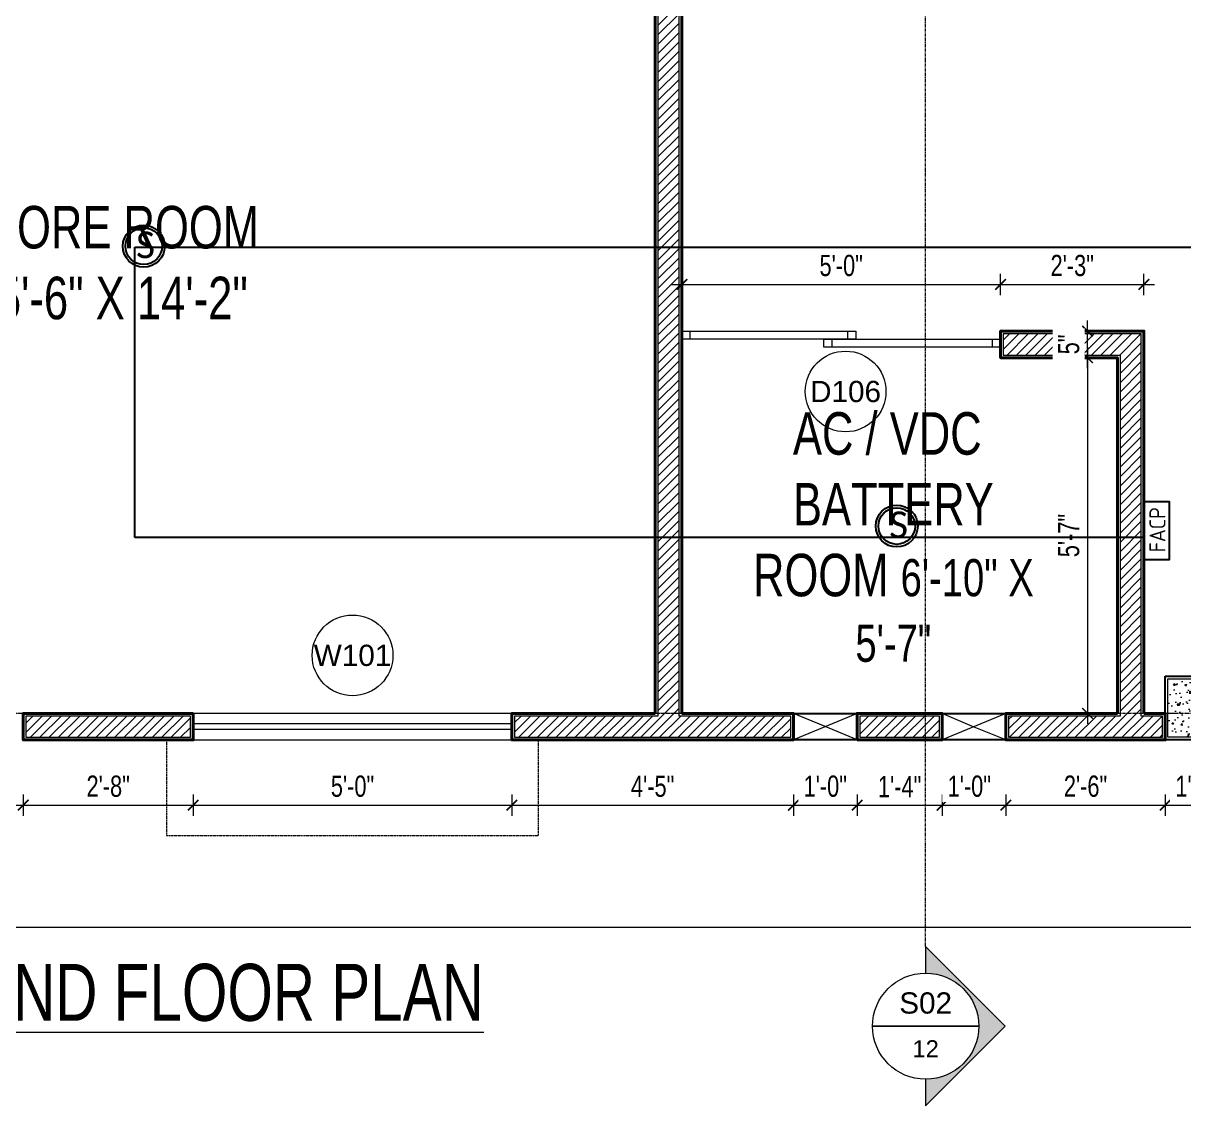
# Model space of a CAD drawing. Header units: inches. Extents: x 985 to 11353, y 526 to 2181.
# Drawn here: x 6624.7 to 6843.2, y 1357.4 to 1561.3 of the extents above; entities that cross this region are included whole.
import ezdxf
from ezdxf.enums import TextEntityAlignment as Align

# ---------------------------------------------------------------- set-up
doc = ezdxf.new("R2010")
doc.units = ezdxf.units.IN
doc.header["$MEASUREMENT"] = 0
for name, pattern in [('ACAD_ISO12W100', [21, 12, -3, 0, -3, 0, -3]), ('DASH', [0.35, 0.25, -0.1]), ('PHANTOMX2', [5, 2.5, -0.5, 0.5, -0.5, 0.5, -0.5])]:
    doc.linetypes.add(name, pattern=pattern)
for name, color, linetype, lineweight in [('COLUMN', 1, 'Continuous', 25), ('dim', 6, 'Continuous', 15), ('Dimension', 22, 'Continuous', 13), ('Elevation Marker', 252, 'Continuous', 15), ('Glass', 5, 'Continuous', 9), ('grid', 9, 'Continuous', 13), ('HACTH', 8, 'Continuous', 9), ('I-DOOR-IDEN-N', 7, 'Continuous', 15), ('Plaster Line', 5, 'Continuous', 15), ('Sunshed', 5, 'Continuous', 15), ('Text-01', 253, 'Continuous', 15), ('wall 05', 3, 'Continuous', 40), ('WINDOW', 140, 'Continuous', 9)]:
    doc.layers.add(name, color=color, linetype=linetype, lineweight=lineweight)
for name, color, linetype in [('CONTROL PANEL', 1, 'Continuous'), ('FREE-TEXT', 7, 'Continuous'), ('smoke detector', 1, 'Continuous'), ('Text', 7, 'Continuous'), ('zone wiring', 5, 'Continuous')]:
    doc.layers.add(name, color=color, linetype=linetype)
doc.styles.add('Arial', font='arial.ttf')
doc.styles.get("Standard").update_dxf_attribs({"font": 'isocp3.shx'})
doc.styles.add('Swiss721', font='swisscl.ttf')
doc.dimstyles.new('DIM08', dxfattribs={"dimtxt": 8, "dimasz": 4, "dimexe": 4, "dimexo": 0, "dimgap": 3, "dimtad": 1, "dimdec": 1, "dimzin": 3, "dimdsep": 46, "dimlunit": 4, "dimtxsty": 'Swiss721', "dimblk": 'ARCHTICK', "dimcen": 0, "dimdle": 4, "dimclrd": 256, "dimclre": 256, "dimclrt": 256, "dimadec": 0, "dimazin": 0, "dimtfac": 1, "dimtdec": 1, "dimtofl": 0, "dimtmove": 0, "dimatfit": 3, "dimldrblk": 'ARCHTICK', "dimfxl": 4, "dimfxlon": 1, "dimtfill": 1, "dimtolj": 1, "dimtzin": 0, "dimlwd": 9, "dimlwe": 9, "dimarcsym": 0})
pattern_1 = [(45, (-115482.1609, -169903.1285), (-0.8838834765, 0.8838834765), [])]

# ---------------------------------------------------------------- blocks, each defined once
blk = doc.blocks.new('C 12X12')
at = {"layer": 'HACTH'}
h = blk.add_hatch(dxfattribs=at)
h.set_pattern_fill('AR-CONC', color=256, scale=0.5, style=0)
h.set_pattern_definition([(50, (0, 0), (3.58630091, -0.313760675), [0.375, -4.125]), (355, (0, 0), (-0.69375667, 3.76096067), [0.3, -3.3]), (100.4514, (0.299, -0.026), (2.89254691, 3.44719771), [0.31870095, -3.50571056]), (46.1842, (0, 1), (5.33620524, -0.82759507), [0.5625, -6.1875]), (96.6356, (0.4447, 0.931), (4.67331353, 4.87058935), [0.47805144, -5.258565]), (351.1842, (0, 1), (4.67330973, 4.870593), [0.45, -4.95]), (21, (0.5, 0.75), (2.98453526, -2.01309445), [0.375, -4.125]), (326, (0.5, 0.75), (1.21657666, 3.62575023), [0.3, -3.3]), (71.4514, (0.7487, 0.5822), (4.20111314, 1.61265248), [0.31870095, -3.50571056]), (37.5, (0, 0), (0.060799277, 1.66446927), [0, -3.26, 0, -3.35, 0, -3.3125]), (7.5, (0, 0), (1.315347687, 1.97205856), [0, -1.91, 0, -3.185, 0, -1.2625]), (327.5, (-1.115, 0), (2.66911218, -0.112774359), [0, -1.25, 0, -3.9, 0, -5.175]), (317.5, (-1.615, 0), (2.915930847, 0.50052491), [0, -1.625, 0, -2.59, 0, -3.675])])
h.paths.add_polyline_path([(88279, -6819.5), (88279, -6808.5), (88268, -6808.5), (88268, -6819.5)])
at = {"layer": 'COLUMN'}
blk.add_lwpolyline([(88267.5, -6808), (88279.5, -6808), (88279.5, -6820), (88267.5, -6820)], close=True, dxfattribs=at)
at = {"layer": 'Plaster Line'}
blk.add_lwpolyline([(88268, -6808.5), (88279, -6808.5), (88279, -6819.5), (88268, -6819.5)], close=True, dxfattribs=at)
blk = doc.blocks.new('_ArchTick')
at = {"color": 0, "linetype": 'ByBlock', "const_width": 0.15}
blk.add_lwpolyline([(-0.5, -0.5), (0.5, 0.5)], dxfattribs=at)
blk = doc.blocks.new('*D237')
at = {"layer": 'Defpoints', "color": 0, "transparency": 16777216}
for p in [(6808.69, 1512.07), (6748.69, 1503.28), (6808.69, 1501.78)]:
    blk.add_point(p, dxfattribs=at)
at = {"layer": 'Dimension', "lineweight": 9, "transparency": 16777216}
for p, q in [((6746.69, 1512.07), (6810.69, 1512.07)), ((6748.69, 1510.07), (6748.69, 1514.07)), ((6808.69, 1510.07), (6808.69, 1514.07))]:
    blk.add_line(p, q, dxfattribs=at)
at = {"layer": 'Dimension', "lineweight": 9, "transparency": 16777216, "xscale": 2, "yscale": 2, "zscale": 2, "rotation": 180}
blk.add_blockref('_ArchTick', (6748.69, 1512.07), dxfattribs=at)
at = {"layer": 'Dimension', "lineweight": 9, "transparency": 16777216, "xscale": 2, "yscale": 2, "zscale": 2}
blk.add_blockref('_ArchTick', (6808.69, 1512.07), dxfattribs=at)
at = {"layer": 'Dimension', "transparency": 16777216, "insert": (6778.69, 1515.62), "char_height": 4, "attachment_point": 5, "style": 'Swiss721', "bg_fill": 3, "box_fill_scale": 1.25, "bg_fill_color": 256, "bg_fill_true_color": 13158600, "bg_fill_transparency": 0}
blk.add_mtext('\\A1;5\'-0"', dxfattribs=at)
blk = doc.blocks.new('*D239')
at = {"layer": 'Defpoints', "color": 0, "transparency": 16777216}
for p in [(6552.69, 1426.28), (7221.69, 1426.28), (7221.69, 1390.99)]:
    blk.add_point(p, dxfattribs=at)
at = {"layer": 'Dimension', "lineweight": 9, "transparency": 16777216}
for p, q in [((6552.69, 1394.99), (6552.69, 1386.99)), ((7221.69, 1394.99), (7221.69, 1386.99)), ((6548.69, 1390.99), (7225.69, 1390.99))]:
    blk.add_line(p, q, dxfattribs=at)
at = {"layer": 'Dimension', "lineweight": 9, "transparency": 16777216, "xscale": 4, "yscale": 4, "zscale": 4, "rotation": 180}
blk.add_blockref('_ArchTick', (6552.69, 1390.99), dxfattribs=at)
at = {"layer": 'Dimension', "lineweight": 9, "transparency": 16777216, "xscale": 4, "yscale": 4, "zscale": 4}
blk.add_blockref('_ArchTick', (7221.69, 1390.99), dxfattribs=at)
at = {"layer": 'Dimension', "transparency": 16777216, "insert": (6887.44, 1398.08), "char_height": 8, "attachment_point": 5, "style": 'Swiss721', "bg_fill": 3, "box_fill_scale": 1.25, "bg_fill_color": 256, "bg_fill_true_color": 13158600, "bg_fill_transparency": 0}
blk.add_mtext('\\A1;55\'-9"', dxfattribs=at)
blk = doc.blocks.new('*D259')
at = {"layer": 'Defpoints', "color": 0, "transparency": 16777216}
for p in [(6612.69, 1426.28), (6624.69, 1426.28)]:
    blk.add_point(p, dxfattribs=at)
at = {"layer": 'Dimension', "lineweight": 9, "transparency": 16777216}
for p, q in [((6612.69, 1415.99), (6612.69, 1411.99)), ((6624.69, 1415.99), (6624.69, 1411.99)), ((6610.69, 1413.99), (6626.69, 1413.99))]:
    blk.add_line(p, q, dxfattribs=at)
at = {"layer": 'Dimension', "lineweight": 9, "transparency": 16777216, "xscale": 2, "yscale": 2, "zscale": 2, "rotation": 180}
blk.add_blockref('_ArchTick', (6612.69, 1413.99), dxfattribs=at)
at = {"layer": 'Dimension', "lineweight": 9, "transparency": 16777216, "xscale": 2, "yscale": 2, "zscale": 2}
blk.add_blockref('_ArchTick', (6624.69, 1413.99), dxfattribs=at)
at = {"layer": 'Dimension', "transparency": 16777216, "insert": (6618.69, 1417.54), "char_height": 4, "attachment_point": 5, "style": 'Swiss721', "bg_fill": 3, "box_fill_scale": 1.25, "bg_fill_color": 256, "bg_fill_true_color": 13158600, "bg_fill_transparency": 0}
blk.add_mtext('\\A1;1\'-0"', dxfattribs=at)
at = {"layer": 'Defpoints', "color": 0, "transparency": 16777216}
blk.add_point((6624.69, 1413.99), dxfattribs=at)
blk = doc.blocks.new('*D260')
at = {"layer": 'Defpoints', "color": 0, "transparency": 16777216}
for p in [(6624.69, 1426.28), (6656.69, 1426.28), (6656.69, 1413.99)]:
    blk.add_point(p, dxfattribs=at)
at = {"layer": 'Dimension', "lineweight": 9, "transparency": 16777216}
for p, q in [((6624.69, 1415.99), (6624.69, 1411.99)), ((6656.69, 1415.99), (6656.69, 1411.99)), ((6622.69, 1413.99), (6658.69, 1413.99))]:
    blk.add_line(p, q, dxfattribs=at)
at = {"layer": 'Dimension', "lineweight": 9, "transparency": 16777216, "xscale": 2, "yscale": 2, "zscale": 2, "rotation": 180}
blk.add_blockref('_ArchTick', (6624.69, 1413.99), dxfattribs=at)
at = {"layer": 'Dimension', "lineweight": 9, "transparency": 16777216, "xscale": 2, "yscale": 2, "zscale": 2}
blk.add_blockref('_ArchTick', (6656.69, 1413.99), dxfattribs=at)
at = {"layer": 'Dimension', "transparency": 16777216, "insert": (6640.69, 1417.54), "char_height": 4, "attachment_point": 5, "style": 'Swiss721', "bg_fill": 3, "box_fill_scale": 1.25, "bg_fill_color": 256, "bg_fill_true_color": 13158600, "bg_fill_transparency": 0}
blk.add_mtext('\\A1;2\'-8"', dxfattribs=at)
blk = doc.blocks.new('*D261')
at = {"layer": 'Defpoints', "color": 0, "transparency": 16777216}
for p in [(6656.69, 1426.28), (6716.69, 1426.28), (6716.69, 1413.99)]:
    blk.add_point(p, dxfattribs=at)
at = {"layer": 'Dimension', "lineweight": 9, "transparency": 16777216}
for p, q in [((6656.69, 1415.99), (6656.69, 1411.99)), ((6716.69, 1415.99), (6716.69, 1411.99)), ((6654.69, 1413.99), (6718.69, 1413.99))]:
    blk.add_line(p, q, dxfattribs=at)
at = {"layer": 'Dimension', "lineweight": 9, "transparency": 16777216, "xscale": 2, "yscale": 2, "zscale": 2, "rotation": 180}
blk.add_blockref('_ArchTick', (6656.69, 1413.99), dxfattribs=at)
at = {"layer": 'Dimension', "lineweight": 9, "transparency": 16777216, "xscale": 2, "yscale": 2, "zscale": 2}
blk.add_blockref('_ArchTick', (6716.69, 1413.99), dxfattribs=at)
at = {"layer": 'Dimension', "transparency": 16777216, "insert": (6686.69, 1417.54), "char_height": 4, "attachment_point": 5, "style": 'Swiss721', "bg_fill": 3, "box_fill_scale": 1.25, "bg_fill_color": 256, "bg_fill_true_color": 13158600, "bg_fill_transparency": 0}
blk.add_mtext('\\A1;5\'-0"', dxfattribs=at)
blk = doc.blocks.new('*D262')
at = {"layer": 'Defpoints', "color": 0, "transparency": 16777216}
for p in [(6716.69, 1426.28), (6769.69, 1426.28), (6769.69, 1413.99)]:
    blk.add_point(p, dxfattribs=at)
at = {"layer": 'Dimension', "lineweight": 9, "transparency": 16777216}
for p, q in [((6716.69, 1415.99), (6716.69, 1411.99)), ((6769.69, 1415.99), (6769.69, 1411.99)), ((6714.69, 1413.99), (6771.69, 1413.99))]:
    blk.add_line(p, q, dxfattribs=at)
at = {"layer": 'Dimension', "lineweight": 9, "transparency": 16777216, "xscale": 2, "yscale": 2, "zscale": 2, "rotation": 180}
blk.add_blockref('_ArchTick', (6716.69, 1413.99), dxfattribs=at)
at = {"layer": 'Dimension', "lineweight": 9, "transparency": 16777216, "xscale": 2, "yscale": 2, "zscale": 2}
blk.add_blockref('_ArchTick', (6769.69, 1413.99), dxfattribs=at)
at = {"layer": 'Dimension', "transparency": 16777216, "insert": (6743.19, 1417.53), "char_height": 4, "attachment_point": 5, "style": 'Swiss721', "bg_fill": 3, "box_fill_scale": 1.25, "bg_fill_color": 256, "bg_fill_true_color": 13158600, "bg_fill_transparency": 0}
blk.add_mtext('\\A1;4\'-5"', dxfattribs=at)
blk = doc.blocks.new('*D263')
at = {"layer": 'Defpoints', "color": 0, "transparency": 16777216}
for p in [(6769.69, 1426.28), (6781.69, 1426.28)]:
    blk.add_point(p, dxfattribs=at)
at = {"layer": 'Dimension', "lineweight": 9, "transparency": 16777216}
for p, q in [((6769.69, 1415.99), (6769.69, 1411.99)), ((6781.69, 1415.99), (6781.69, 1411.99)), ((6767.69, 1413.99), (6783.69, 1413.99))]:
    blk.add_line(p, q, dxfattribs=at)
at = {"layer": 'Dimension', "lineweight": 9, "transparency": 16777216, "xscale": 2, "yscale": 2, "zscale": 2, "rotation": 180}
blk.add_blockref('_ArchTick', (6769.69, 1413.99), dxfattribs=at)
at = {"layer": 'Dimension', "lineweight": 9, "transparency": 16777216, "xscale": 2, "yscale": 2, "zscale": 2}
blk.add_blockref('_ArchTick', (6781.69, 1413.99), dxfattribs=at)
at = {"layer": 'Dimension', "transparency": 16777216, "insert": (6775.69, 1417.54), "char_height": 4, "attachment_point": 5, "style": 'Swiss721', "bg_fill": 3, "box_fill_scale": 1.25, "bg_fill_color": 256, "bg_fill_true_color": 13158600, "bg_fill_transparency": 0}
blk.add_mtext('\\A1;1\'-0"', dxfattribs=at)
at = {"layer": 'Defpoints', "color": 0, "transparency": 16777216}
blk.add_point((6781.69, 1413.99), dxfattribs=at)
blk = doc.blocks.new('*D264')
at = {"layer": 'Defpoints', "color": 0, "transparency": 16777216}
for p in [(6781.69, 1426.28), (6797.69, 1426.28), (6797.69, 1413.99)]:
    blk.add_point(p, dxfattribs=at)
at = {"layer": 'Dimension', "lineweight": 9, "transparency": 16777216}
for p, q in [((6781.69, 1415.99), (6781.69, 1411.99)), ((6797.69, 1415.99), (6797.69, 1411.99)), ((6779.69, 1413.99), (6799.69, 1413.99))]:
    blk.add_line(p, q, dxfattribs=at)
at = {"layer": 'Dimension', "lineweight": 9, "transparency": 16777216, "xscale": 2, "yscale": 2, "zscale": 2, "rotation": 180}
blk.add_blockref('_ArchTick', (6781.69, 1413.99), dxfattribs=at)
at = {"layer": 'Dimension', "lineweight": 9, "transparency": 16777216, "xscale": 2, "yscale": 2, "zscale": 2}
blk.add_blockref('_ArchTick', (6797.69, 1413.99), dxfattribs=at)
at = {"layer": 'Dimension', "transparency": 16777216, "insert": (6789.69, 1417.49), "char_height": 4, "attachment_point": 5, "style": 'Swiss721', "bg_fill": 3, "box_fill_scale": 1.25, "bg_fill_color": 256, "bg_fill_true_color": 13158600, "bg_fill_transparency": 0}
blk.add_mtext('\\A1;1\'-4"', dxfattribs=at)
blk = doc.blocks.new('*D265')
at = {"layer": 'Defpoints', "color": 0, "transparency": 16777216}
for p in [(6797.69, 1426.28), (6809.69, 1426.28), (6809.69, 1413.99)]:
    blk.add_point(p, dxfattribs=at)
at = {"layer": 'Dimension', "lineweight": 9, "transparency": 16777216}
for p, q in [((6797.69, 1415.99), (6797.69, 1411.99)), ((6809.69, 1415.99), (6809.69, 1411.99)), ((6795.69, 1413.99), (6811.69, 1413.99))]:
    blk.add_line(p, q, dxfattribs=at)
at = {"layer": 'Dimension', "lineweight": 9, "transparency": 16777216, "xscale": 2, "yscale": 2, "zscale": 2, "rotation": 180}
blk.add_blockref('_ArchTick', (6797.69, 1413.99), dxfattribs=at)
at = {"layer": 'Dimension', "lineweight": 9, "transparency": 16777216, "xscale": 2, "yscale": 2, "zscale": 2}
blk.add_blockref('_ArchTick', (6809.69, 1413.99), dxfattribs=at)
at = {"layer": 'Dimension', "transparency": 16777216, "insert": (6802.81, 1417.54), "char_height": 4, "attachment_point": 5, "style": 'Swiss721', "bg_fill": 3, "box_fill_scale": 1.25, "bg_fill_color": 256, "bg_fill_true_color": 13158600, "bg_fill_transparency": 0}
blk.add_mtext('\\A1;1\'-0"', dxfattribs=at)
blk = doc.blocks.new('*D266')
at = {"layer": 'Defpoints', "color": 0, "transparency": 16777216}
for p in [(6809.69, 1426.28), (6839.69, 1426.28), (6839.69, 1413.99)]:
    blk.add_point(p, dxfattribs=at)
at = {"layer": 'Dimension', "lineweight": 9, "transparency": 16777216}
for p, q in [((6809.69, 1415.99), (6809.69, 1411.99)), ((6839.69, 1415.99), (6839.69, 1411.99)), ((6807.69, 1413.99), (6841.69, 1413.99))]:
    blk.add_line(p, q, dxfattribs=at)
at = {"layer": 'Dimension', "lineweight": 9, "transparency": 16777216, "xscale": 2, "yscale": 2, "zscale": 2, "rotation": 180}
blk.add_blockref('_ArchTick', (6809.69, 1413.99), dxfattribs=at)
at = {"layer": 'Dimension', "lineweight": 9, "transparency": 16777216, "xscale": 2, "yscale": 2, "zscale": 2}
blk.add_blockref('_ArchTick', (6839.69, 1413.99), dxfattribs=at)
at = {"layer": 'Dimension', "transparency": 16777216, "insert": (6824.69, 1417.54), "char_height": 4, "attachment_point": 5, "style": 'Swiss721', "bg_fill": 3, "box_fill_scale": 1.25, "bg_fill_color": 256, "bg_fill_true_color": 13158600, "bg_fill_transparency": 0}
blk.add_mtext('\\A1;2\'-6"', dxfattribs=at)
blk = doc.blocks.new('*D267')
at = {"layer": 'Defpoints', "color": 0, "transparency": 16777216}
for p in [(6839.69, 1426.28), (6851.69, 1426.28)]:
    blk.add_point(p, dxfattribs=at)
at = {"layer": 'Dimension', "lineweight": 9, "transparency": 16777216}
for p, q in [((6839.69, 1415.99), (6839.69, 1411.99)), ((6851.69, 1415.99), (6851.69, 1411.99)), ((6837.69, 1413.99), (6853.69, 1413.99))]:
    blk.add_line(p, q, dxfattribs=at)
at = {"layer": 'Dimension', "lineweight": 9, "transparency": 16777216, "xscale": 2, "yscale": 2, "zscale": 2, "rotation": 180}
blk.add_blockref('_ArchTick', (6839.69, 1413.99), dxfattribs=at)
at = {"layer": 'Dimension', "lineweight": 9, "transparency": 16777216, "xscale": 2, "yscale": 2, "zscale": 2}
blk.add_blockref('_ArchTick', (6851.69, 1413.99), dxfattribs=at)
at = {"layer": 'Dimension', "transparency": 16777216, "insert": (6845.69, 1417.54), "char_height": 4, "attachment_point": 5, "style": 'Swiss721', "bg_fill": 3, "box_fill_scale": 1.25, "bg_fill_color": 256, "bg_fill_true_color": 13158600, "bg_fill_transparency": 0}
blk.add_mtext('\\A1;1\'-0"', dxfattribs=at)
at = {"layer": 'Defpoints', "color": 0, "transparency": 16777216}
blk.add_point((6851.69, 1413.99), dxfattribs=at)
blk = doc.blocks.new('*D328')
at = {"layer": 'Defpoints', "color": 0, "transparency": 16777216}
for p in [(6835.69, 1512.07), (6808.69, 1501.78), (6835.69, 1503.28)]:
    blk.add_point(p, dxfattribs=at)
at = {"layer": 'Dimension', "lineweight": 9, "transparency": 16777216}
for p, q in [((6806.69, 1512.07), (6837.69, 1512.07)), ((6808.69, 1510.07), (6808.69, 1514.07)), ((6835.69, 1510.07), (6835.69, 1514.07))]:
    blk.add_line(p, q, dxfattribs=at)
at = {"layer": 'Dimension', "lineweight": 9, "transparency": 16777216, "xscale": 2, "yscale": 2, "zscale": 2, "rotation": 180}
blk.add_blockref('_ArchTick', (6808.69, 1512.07), dxfattribs=at)
at = {"layer": 'Dimension', "lineweight": 9, "transparency": 16777216, "xscale": 2, "yscale": 2, "zscale": 2}
blk.add_blockref('_ArchTick', (6835.69, 1512.07), dxfattribs=at)
at = {"layer": 'Dimension', "transparency": 16777216, "insert": (6822.19, 1515.62), "char_height": 4, "attachment_point": 5, "style": 'Swiss721', "bg_fill": 3, "box_fill_scale": 1.25, "bg_fill_color": 256, "bg_fill_true_color": 13158600, "bg_fill_transparency": 0}
blk.add_mtext('\\A1;2\'-3"', dxfattribs=at)
blk = doc.blocks.new('*D335')
at = {"layer": 'Defpoints', "color": 0, "transparency": 16777216}
for p in [(6830.69, 1498.28), (6825.07, 1431.28), (6830.69, 1431.28)]:
    blk.add_point(p, dxfattribs=at)
at = {"layer": 'Dimension', "lineweight": 9, "transparency": 16777216}
for p, q in [((6825.07, 1500.28), (6825.07, 1429.28)), ((6827.07, 1498.28), (6823.07, 1498.28)), ((6827.07, 1431.28), (6823.07, 1431.28))]:
    blk.add_line(p, q, dxfattribs=at)
at = {"layer": 'Dimension', "lineweight": 9, "transparency": 16777216, "xscale": 2, "yscale": 2, "zscale": 2}
for p, rotation in [((6825.07, 1498.28), 90), ((6825.07, 1431.28), 270)]:
    blk.add_blockref('_ArchTick', p, dxfattribs=dict(at, rotation=rotation))
at = {"layer": 'Dimension', "transparency": 16777216, "insert": (6821.53, 1464.78), "char_height": 4, "attachment_point": 5, "rotation": 90, "style": 'Swiss721', "bg_fill": 3, "box_fill_scale": 1.25, "bg_fill_color": 256, "bg_fill_true_color": 13158600, "bg_fill_transparency": 0}
blk.add_mtext('\\A1;5\'-7"', dxfattribs=at)
blk = doc.blocks.new('*D336')
at = {"layer": 'Defpoints', "color": 0, "transparency": 16777216}
for p in [(6832.97, 1503.28), (6830.69, 1498.28)]:
    blk.add_point(p, dxfattribs=at)
at = {"layer": 'Dimension', "lineweight": 9, "transparency": 16777216}
for p, q in [((6825.07, 1496.28), (6825.07, 1505.28)), ((6827.07, 1503.28), (6823.07, 1503.28)), ((6827.07, 1498.28), (6823.07, 1498.28))]:
    blk.add_line(p, q, dxfattribs=at)
at = {"layer": 'Dimension', "lineweight": 9, "transparency": 16777216, "xscale": 2, "yscale": 2, "zscale": 2}
for p, rotation in [((6825.07, 1503.28), 90), ((6825.07, 1498.28), 270)]:
    blk.add_blockref('_ArchTick', p, dxfattribs=dict(at, rotation=rotation))
at = {"layer": 'Dimension', "transparency": 16777216, "insert": (6821.53, 1500.78), "char_height": 4, "attachment_point": 5, "rotation": 90, "style": 'Swiss721', "bg_fill": 3, "box_fill_scale": 1.25, "bg_fill_color": 256, "bg_fill_true_color": 13158600, "bg_fill_transparency": 0}
blk.add_mtext('\\A1;5"', dxfattribs=at)
at = {"layer": 'Defpoints', "color": 0, "transparency": 16777216}
blk.add_point((6825.07, 1503.28), dxfattribs=at)
blk = doc.blocks.new('wall&door')
at = {"color": 0, "linetype": 'ByBlock', "lineweight": -2}
blk.add_circle((0, 0), 3.039, dxfattribs=at)
at = {"color": 0, "linetype": 'ByBlock', "lineweight": -2, "ltscale": 25.4, "style": 'Arial'}
blk.add_attdef('PT1', text='', height=1.6, dxfattribs=at).set_placement((0, 0), align=Align.MIDDLE_CENTER)
blk = doc.blocks.new('smoke detector')
at = {"layer": 'smoke detector'}
for radius in [3.95, 3.45]:
    blk.add_circle((331.62, 4109.64), radius, dxfattribs=at)
at = {"layer": 'smoke detector', "insert": (330.17, 4112.38), "char_height": 5, "attachment_point": 1}
blk.add_mtext_dynamic_manual_height_columns('{\\fCalibri|b0|i0|c0|p34;S}', width=5, gutter_width=1, heights=[0], dxfattribs=at)

msp = doc.modelspace()

# ---------------------------------------------------------------- hatches: boundary and pattern name
at = {"layer": 'HACTH'}
h = msp.add_hatch(dxfattribs=at)
h.set_pattern_fill('ANSI31', color=256, scale=10, style=0)
h.set_pattern_definition(pattern_1)
h.paths.add_polyline_path([(6748.19, 1430.78), (6748.19, 1601.78), (6836.19, 1601.78), (6836.19, 1605.78), (6744.19, 1605.78), (6744.19, 1430.78), (6717.19, 1430.78), (6717.19, 1426.78), (6769.19, 1426.78), (6769.19, 1430.78), (6748.69, 1430.78)])
h = msp.add_hatch(dxfattribs=at)
h.set_pattern_fill('ANSI31', color=256, scale=10, style=0)
h.set_pattern_definition(pattern_1)
h.paths.add_polyline_path([(6656.19, 1430.78), (6625.19, 1430.78), (6625.19, 1426.78), (6656.19, 1426.78)])
h = msp.add_hatch(dxfattribs=at)
h.set_pattern_fill('ANSI31', color=256, scale=10, style=0)
h.set_pattern_definition(pattern_1)
h.paths.add_polyline_path([(6782.19, 1426.78), (6797.19, 1426.78), (6797.19, 1430.78), (6782.19, 1430.78)])

# ---------------------------------------------------------------- linework, layer by layer
at = {"layer": 'CONTROL PANEL'}
msp.add_lwpolyline([(6835.69, 1460.17), (6835.69, 1471.17), (6840.43, 1471.17), (6840.43, 1460.17)], close=True, dxfattribs=at)
at = {"layer": 'Defpoints'}
for points in [[(6769.69, 1431.28), (6781.69, 1431.28), (6781.69, 1426.28), (6769.69, 1426.28)], [(6797.69, 1431.28), (6809.69, 1431.28), (6809.69, 1426.28), (6797.69, 1426.28)]]:
    msp.add_lwpolyline(points, close=True, dxfattribs=at)
at = {"layer": 'dim'}
for points in [[(6775.69, 1428.78), (6769.69, 1431.28), (6781.69, 1431.28), (6769.69, 1426.28), (6781.69, 1426.28), (6775.69, 1428.78)], [(6803.44, 1428.78), (6797.69, 1431.28), (6809.69, 1431.28), (6797.69, 1426.28), (6809.69, 1426.28), (6803.44, 1428.78)]]:
    msp.add_lwpolyline(points, dxfattribs=at)
at = {"layer": 'Elevation Marker', "linetype": 'ByBlock'}
for p, q in [((6804.59, 1372.36), (6784.59, 1372.36)), ((6784.59, 1372.36), (6804.59, 1372.36))]:
    msp.add_line(p, q, dxfattribs=at)
at = {"layer": 'Elevation Marker'}
for p in [(6809.59, 1372.36), (6794.59, 1362.36)]:
    msp.add_line(p, (6794.59, 1357.36), dxfattribs=at)
at = {"layer": 'Elevation Marker', "extrusion": (0, 0, -1)}
msp.add_ellipse((6794.59, 1372.36), major_axis=(-7.07, 7.07), ratio=1, start_param=5.497787, end_param=11.780972, dxfattribs=at)
at = {"layer": 'Glass', "ltscale": 10}
msp.add_lwpolyline([(6716.69, 1428.28), (6716.69, 1429.28), (6656.69, 1429.28), (6656.69, 1428.28)], close=True, dxfattribs=at)
at = {"layer": 'Plaster Line'}
for points in [[(6748.19, 1430.78), (6748.19, 1601.78), (6836.19, 1601.78), (6836.19, 1605.78), (6744.19, 1605.78), (6744.19, 1430.78)], [(6744.19, 1430.78), (6717.19, 1430.78), (6717.19, 1426.78), (6769.19, 1426.78), (6769.19, 1430.78), (6748.69, 1430.78)], [(6769.19, 1430.78), (6748.19, 1430.78)]]:
    msp.add_lwpolyline(points, dxfattribs=at)
for points in [[(6656.19, 1430.78), (6625.19, 1430.78), (6625.19, 1426.78), (6656.19, 1426.78)], [(6782.19, 1426.78), (6797.19, 1426.78), (6797.19, 1430.78), (6782.19, 1430.78)]]:
    msp.add_lwpolyline(points, close=True, dxfattribs=at)
at = {"layer": 'Sunshed', "linetype": 'DASH'}
msp.add_lwpolyline([(6651.69, 1426.28), (6651.69, 1408.28), (6721.69, 1408.28), (6721.69, 1426.28)], dxfattribs=at)
at = {"layer": 'wall 05'}
for points in [[(6748.69, 1431.28), (6748.69, 1431.28), (6748.69, 1601.28), (6836.69, 1601.28), (6836.69, 1606.28), (6743.69, 1606.28), (6743.69, 1431.28)], [(6743.69, 1431.28), (6716.69, 1431.28), (6716.69, 1426.28), (6769.69, 1426.28), (6769.69, 1431.28), (6748.69, 1431.28)], [(6743.69, 1426.28), (6769.69, 1426.28), (6769.69, 1431.28)], [(6835.69, 1431.28), (6839.69, 1431.28), (6839.69, 1426.28), (6809.69, 1426.28), (6809.69, 1431.28), (6830.69, 1431.28)]]:
    msp.add_lwpolyline(points, dxfattribs=at)
for points in [[(6656.69, 1431.28), (6624.69, 1431.28), (6624.69, 1426.28), (6656.69, 1426.28)], [(6781.69, 1426.28), (6797.69, 1426.28), (6797.69, 1431.28), (6781.69, 1431.28)]]:
    msp.add_lwpolyline(points, close=True, dxfattribs=at)
at = {"layer": 'WINDOW'}
for points in [[(6748.69, 1503.28), (6750.19, 1503.28), (6750.19, 1501.78), (6748.69, 1501.78)], [(6748.69, 1503.28), (6781.44, 1503.28), (6781.44, 1501.78), (6748.69, 1501.78)], [(6775.44, 1501.78), (6776.94, 1501.78), (6776.94, 1500.28), (6775.44, 1500.28)], [(6808.69, 1500.28), (6775.44, 1500.28), (6775.44, 1501.78), (6808.69, 1501.78)], [(6779.94, 1503.28), (6781.44, 1503.28), (6781.44, 1501.78), (6779.94, 1501.78)], [(6807.19, 1501.78), (6808.69, 1501.78), (6808.69, 1500.28), (6807.19, 1500.28)]]:
    msp.add_lwpolyline(points, close=True, dxfattribs=at)
at = {"layer": 'WINDOW', "ltscale": 10}
msp.add_lwpolyline([(6716.69, 1426.28), (6716.69, 1431.28), (6656.69, 1431.28), (6656.69, 1426.28)], close=True, dxfattribs=at)
at = {"layer": 'zone wiring', "color": 30}
for p, q in [((6645.69, 1464.38), (6645.69, 1519.11)), ((6789.46, 1464.38), (6645.69, 1464.38))]:
    msp.add_line(p, q, dxfattribs=at)

# ---------------------------------------------------------------- block references
at = {"layer": 'HACTH'}
msp.add_blockref('C 12X12', (-81427.81, 8246.28), dxfattribs=at)
at = {"layer": 'I-DOOR-IDEN-N'}
ref = msp.add_blockref('wall&door', (6779.51, 1491.91), dxfattribs=dict(at, xscale=2.5, yscale=2.5, zscale=2.5))
ref.add_attrib('PT1', 'D106', dxfattribs={"layer": '0', "color": 7, "linetype": 'ByBlock', "lineweight": -2, "ltscale": 25.4, "height": 4, "style": 'Arial'}).set_placement((6779.51, 1491.91), align=Align.MIDDLE_CENTER)
ref = msp.add_blockref('wall&door', (6686.69, 1442.21), dxfattribs=dict(at, xscale=2.5, yscale=2.5, zscale=2.5))
ref.add_attrib('PT1', 'W101', dxfattribs={"layer": '0', "color": 7, "linetype": 'ByBlock', "lineweight": -2, "ltscale": 25.4, "height": 4, "style": 'Arial'}).set_placement((6686.69, 1442.21), align=Align.MIDDLE_CENTER)
at = {"layer": 'smoke detector'}
for p in [(6315.76, -2590.36), (6457.53, -2643.07)]:
    msp.add_blockref('smoke detector', p, dxfattribs=at)

# ---------------------------------------------------------------- texts
at = {"layer": 'Elevation Marker', "style": 'Arial'}
for tag, text, height, p in [('S02', 'De-A', 4, (6794.59, 1378.73)), ('12', 'IN-201', 3.2, (6794.59, 1369.71))]:
    msp.add_attdef(tag, text=text, height=height, dxfattribs=at).set_placement(p, align=Align.TOP_CENTER)
at = {"layer": 'FREE-TEXT', "insert": (6836.73, 1461.61), "char_height": 3, "attachment_point": 1, "rotation": 90}
msp.add_mtext_dynamic_manual_height_columns('FACP ', width=5.9624, gutter_width=1, heights=[0], dxfattribs=at)
at = {"layer": 'Text', "char_height": 8, "attachment_point": 2, "style": 'Swiss721'}
for s, insert, width in [('STORE ROOM\\P15\'-6" X 14\'-2"', (6641.07, 1526.86), 62.6303), ('AC / VDC  BATTERY ROOM {\\H0.875x;6\'-10" X 5\'-7"}', (6788.51, 1488.01), 63.1303)]:
    msp.add_mtext(s, dxfattribs=dict(at, insert=insert, width=width))
at = {"layer": 'Text-01', "insert": (6589.78, 1384.1), "char_height": 10.7333, "width": 176.7295, "attachment_point": 1, "style": 'Swiss721'}
msp.add_mtext('{\\LGROUND FLOOR PLAN\\H0.4658x;\\l  \\P1784 Sqft}', dxfattribs=at)

# ---------------------------------------------------------------- next in the draw order: dimensions: what is measured, and where the dimension line sits
at = {"layer": 'Dimension'}
dim = msp.add_linear_dim(base=(6808.69, 1512.07), p1=(6748.69, 1503.28), p2=(6808.69, 1501.78), dimstyle='DIM08', override={"dimscale": 0.5, "dimarcsym": 2}, dxfattribs=at)
dim.commit()
dim.dimension.update_dxf_attribs({"geometry": '*D237', "text_midpoint": (6778.69, 1515.62)})

# ---------------------------------------------------------------- next in the draw order: hatches: boundary and pattern name
at = {"layer": 'HACTH'}
h = msp.add_hatch(dxfattribs=at)
h.set_pattern_fill('ANSI31', color=256, scale=10, style=0)
h.set_pattern_definition([(45, (-115481.6609, -169903.1285), (-0.8838834765, 0.8838834765), [])])
h.paths.add_polyline_path([(6831.19, 1498.78), (6831.19, 1430.78), (6810.19, 1430.78), (6810.19, 1426.78), (6839.19, 1426.78), (6839.19, 1430.78), (6835.19, 1430.78), (6835.19, 1502.78), (6809.19, 1502.78), (6809.19, 1498.78)])

# ---------------------------------------------------------------- next in the draw order: linework, layer by layer
at = {"layer": 'Plaster Line'}
msp.add_lwpolyline([(6831.19, 1430.78), (6810.19, 1430.78), (6810.19, 1426.78), (6839.19, 1426.78), (6839.19, 1430.78), (6835.19, 1430.78), (6835.19, 1502.78), (6809.19, 1502.78), (6809.19, 1498.78), (6831.19, 1498.78), (6831.19, 1430.78)], close=True, dxfattribs=at)
at = {"layer": 'wall 05'}
msp.add_lwpolyline([(6835.69, 1431.28), (6835.69, 1503.28), (6808.69, 1503.28), (6808.69, 1498.28), (6830.69, 1498.28), (6830.69, 1431.28)], dxfattribs=at)

# ---------------------------------------------------------------- next in the draw order: dimensions: what is measured, and where the dimension line sits
at = {"layer": 'Dimension'}
dim = msp.add_linear_dim(base=(6835.69, 1512.07), p1=(6808.69, 1501.78), p2=(6835.69, 1503.28), dimstyle='DIM08', override={"dimscale": 0.5, "dimarcsym": 2}, dxfattribs=at)
dim.commit()
dim.dimension.update_dxf_attribs({"geometry": '*D328', "text_midpoint": (6822.19, 1515.62)})
dim = msp.add_linear_dim(base=(6825.07, 1431.28), p1=(6830.69, 1498.28), p2=(6830.69, 1431.28), angle=90, dimstyle='DIM08', override={"dimscale": 0.5, "dimarcsym": 2}, dxfattribs=at)
dim.commit()
dim.dimension.update_dxf_attribs({"geometry": '*D335', "text_midpoint": (6821.53, 1464.78)})
dim = msp.add_linear_dim(base=(7221.69, 1390.99), p1=(6552.69, 1426.28), p2=(7221.69, 1426.28), text='55\'-9"', dimstyle='DIM08', override={"dimarcsym": 1}, dxfattribs=at)
dim.commit()
dim.dimension.update_dxf_attribs({"geometry": '*D239', "text_midpoint": (6887.44, 1390.99), "dimtype": 160})

# ---------------------------------------------------------------- next in the draw order: hatches: boundary and pattern name
at = {"layer": 'Elevation Marker'}
h = msp.add_hatch(color=256, dxfattribs=at)
h.dxf.hatch_style = 1
edge = h.paths.add_edge_path()
edge.add_line((6794.59, 1382.36), (6794.59, 1387.36))
edge.add_line((6794.59, 1387.36), (6809.59, 1372.36))
edge.add_line((6809.59, 1372.36), (6794.59, 1357.36))
edge.add_line((6794.59, 1357.36), (6794.59, 1362.36))
edge.add_ellipse((6794.59, 1372.36), major_axis=(-7.07, 7.07), ratio=1, start_angle=135, end_angle=225)
edge.add_ellipse((6794.59, 1372.36), major_axis=(-7.07, -7.07), ratio=1, start_angle=135, end_angle=225)

# ---------------------------------------------------------------- next in the draw order: linework, layer by layer
for q in [(6809.59, 1372.36), (6794.59, 1382.36)]:
    msp.add_line((6794.59, 1387.36), q, dxfattribs=at)
at = {"layer": 'grid', "linetype": 'PHANTOMX2', "ltscale": 0.2}
msp.add_line((7284.15, 1431.28), (6515.44, 1431.28), dxfattribs=at)
at = {"layer": 'zone wiring', "color": 30}
for p, q in [((6645.69, 1519.11), (7134.31, 1519.11)), ((6835.47, 1464.38), (6789.46, 1464.38))]:
    msp.add_line(p, q, dxfattribs=at)

# ---------------------------------------------------------------- next in the draw order: dimensions: what is measured, and where the dimension line sits
at = {"layer": 'Dimension'}
dim = msp.add_linear_dim(base=(6825.07, 1503.28), p1=(6830.69, 1498.28), p2=(6832.97, 1503.28), angle=90, dimstyle='DIM08', override={"dimscale": 0.5, "dimarcsym": 2}, dxfattribs=at)
dim.commit()
dim.dimension.update_dxf_attribs({"geometry": '*D336', "text_midpoint": (6825.07, 1500.78), "dimtype": 160})
dim = msp.add_linear_dim(base=(6624.69, 1413.99), p1=(6612.69, 1426.28), p2=(6624.69, 1426.28), dimstyle='DIM08', override={"dimscale": 0.5, "dimarcsym": 2}, dxfattribs=at)
dim.commit()
dim.dimension.update_dxf_attribs({"geometry": '*D259', "text_midpoint": (6618.69, 1417.54)})

# ---------------------------------------------------------------- next in the draw order: dimensions: what is measured, and where the dimension line sits
dim = msp.add_linear_dim(base=(6656.69, 1413.99), p1=(6624.69, 1426.28), p2=(6656.69, 1426.28), dimstyle='DIM08', override={"dimscale": 0.5, "dimarcsym": 2}, dxfattribs=at)
dim.commit()
dim.dimension.update_dxf_attribs({"geometry": '*D260', "text_midpoint": (6640.69, 1417.54)})

# ---------------------------------------------------------------- next in the draw order: dimensions: what is measured, and where the dimension line sits
dim = msp.add_linear_dim(base=(6716.69, 1413.99), p1=(6656.69, 1426.28), p2=(6716.69, 1426.28), dimstyle='DIM08', override={"dimscale": 0.5, "dimarcsym": 2}, dxfattribs=at)
dim.commit()
dim.dimension.update_dxf_attribs({"geometry": '*D261', "text_midpoint": (6686.69, 1417.54)})

# ---------------------------------------------------------------- next in the draw order: dimensions: what is measured, and where the dimension line sits
dim = msp.add_linear_dim(base=(6769.69, 1413.99), p1=(6716.69, 1426.28), p2=(6769.69, 1426.28), dimstyle='DIM08', override={"dimscale": 0.5, "dimarcsym": 2}, dxfattribs=at)
dim.commit()
dim.dimension.update_dxf_attribs({"geometry": '*D262', "text_midpoint": (6743.19, 1417.53)})

# ---------------------------------------------------------------- next in the draw order: dimensions: what is measured, and where the dimension line sits
dim = msp.add_linear_dim(base=(6781.69, 1413.99), p1=(6769.69, 1426.28), p2=(6781.69, 1426.28), dimstyle='DIM08', override={"dimscale": 0.5, "dimarcsym": 2}, dxfattribs=at)
dim.commit()
dim.dimension.update_dxf_attribs({"geometry": '*D263', "text_midpoint": (6775.69, 1417.54)})

# ---------------------------------------------------------------- next in the draw order: dimensions: what is measured, and where the dimension line sits
dim = msp.add_linear_dim(base=(6797.69, 1413.99), p1=(6781.69, 1426.28), p2=(6797.69, 1426.28), dimstyle='DIM08', override={"dimscale": 0.5, "dimarcsym": 2}, dxfattribs=at)
dim.commit()
dim.dimension.update_dxf_attribs({"geometry": '*D264', "text_midpoint": (6789.69, 1417.49)})

# ---------------------------------------------------------------- next in the draw order: linework, layer by layer
at = {"layer": 'Elevation Marker', "linetype": 'ACAD_ISO12W100', "ltscale": 0.02}
msp.add_line((6794.59, 1387.36), (6794.59, 1888.36), dxfattribs=at)

# ---------------------------------------------------------------- next in the draw order: dimensions: what is measured, and where the dimension line sits
at = {"layer": 'Dimension'}
dim = msp.add_linear_dim(base=(6809.69, 1413.99), p1=(6797.69, 1426.28), p2=(6809.69, 1426.28), dimstyle='DIM08', override={"dimscale": 0.5, "dimarcsym": 2}, dxfattribs=at)
dim.commit()
dim.dimension.update_dxf_attribs({"geometry": '*D265', "text_midpoint": (6802.81, 1413.99), "dimtype": 160})

# ---------------------------------------------------------------- next in the draw order: dimensions: what is measured, and where the dimension line sits
dim = msp.add_linear_dim(base=(6839.69, 1413.99), p1=(6809.69, 1426.28), p2=(6839.69, 1426.28), dimstyle='DIM08', override={"dimscale": 0.5, "dimarcsym": 2}, dxfattribs=at)
dim.commit()
dim.dimension.update_dxf_attribs({"geometry": '*D266', "text_midpoint": (6824.69, 1417.54)})

# ---------------------------------------------------------------- next in the draw order: dimensions: what is measured, and where the dimension line sits
dim = msp.add_linear_dim(base=(6851.69, 1413.99), p1=(6839.69, 1426.28), p2=(6851.69, 1426.28), dimstyle='DIM08', override={"dimscale": 0.5, "dimarcsym": 2}, dxfattribs=at)
dim.commit()
dim.dimension.update_dxf_attribs({"geometry": '*D267', "text_midpoint": (6845.69, 1417.54)})

doc.saveas('drawing.dxf')
